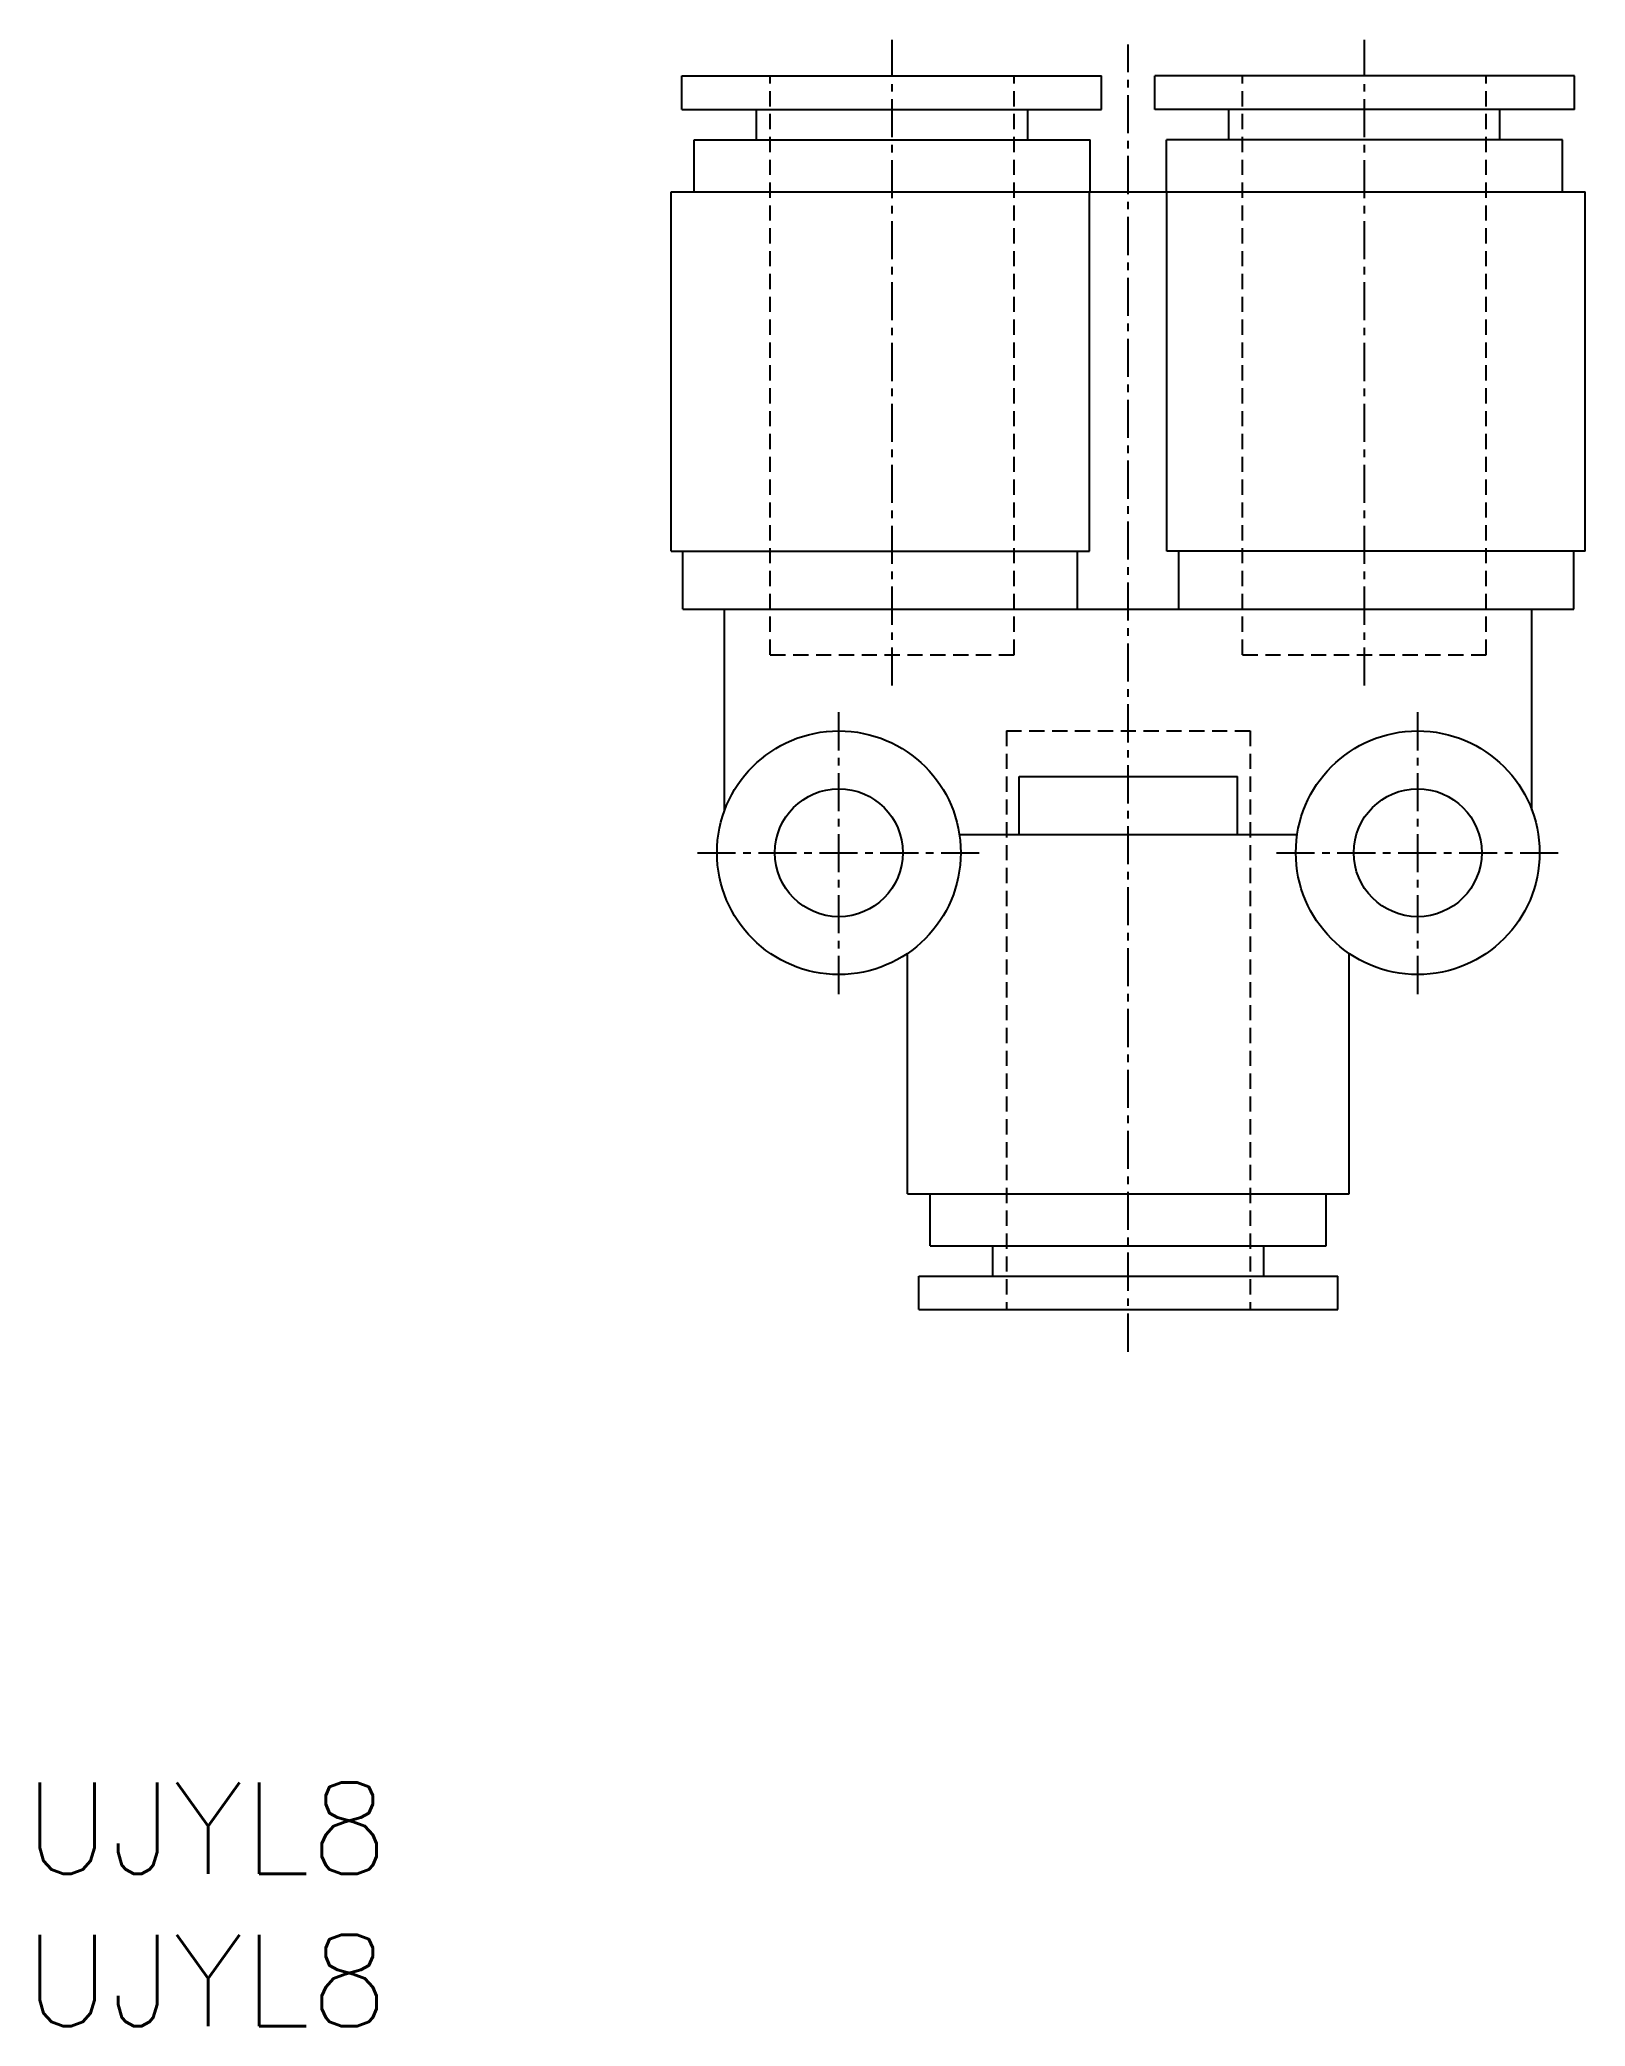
# Model space of a CAD drawing. Extents: x 0.5 to 51.2, y 0 to 65.2.
import ezdxf

# ---------------------------------------------------------------- set-up
doc = ezdxf.new("R2010")
doc.units = 0
doc.linetypes.add('CENTER', pattern=[2, 1.25, -0.25, 0.25, -0.25])
doc.linetypes.add('DASHED', pattern=[0.75, 0.5, -0.25])
doc.layers.get('0').update_dxf_attribs({"linetype": 'CONTINUOUS'})
doc.layers.add('CENTER', color=1, linetype='CENTER')
doc.styles.get("Standard").update_dxf_attribs({"font": 'txt.shx'})

# ---------------------------------------------------------------- blocks, each defined once
blk = doc.blocks.new('*U7')
at = {"color": 7, "linetype": 'CONTINUOUS'}
blk.add_text('UJYL8', height=3, dxfattribs=at).set_placement((0, 5))
blk = doc.blocks.new('*U8')
at = {"color": 7, "linetype": 'CONTINUOUS'}
blk.add_text('UJYL8', height=3, dxfattribs=at).set_placement((0, 0))

msp = doc.modelspace()

# ---------------------------------------------------------------- linework, layer by layer
at = {"color": 7, "linetype": 'CONTINUOUS'}
for p, q in [((21.595, 64.024), (35.37, 64.024)), ((21.595, 62.924), (21.595, 64.024)), ((35.37, 62.924), (35.37, 64.024)), ((37.12, 62.924), (37.12, 64.024)), ((50.895, 64.024), (37.12, 64.024)), ((50.895, 62.924), (50.895, 64.024)), ((21.595, 62.924), (35.37, 62.924)), ((24.045, 61.924), (24.045, 62.924)), ((32.945, 61.924), (32.945, 62.924)), ((50.895, 62.924), (37.12, 62.924)), ((39.545, 61.924), (39.545, 62.924)), ((48.445, 61.924), (48.445, 62.924)), ((21.995, 61.924), (34.995, 61.924)), ((21.995, 60.224), (21.995, 61.924)), ((34.995, 60.224), (34.995, 61.924)), ((37.495, 60.224), (37.495, 61.924)), ((50.495, 61.924), (37.495, 61.924)), ((50.495, 60.224), (50.495, 61.924)), ((21.245, 60.224), (51.245, 60.224)), ((21.245, 48.424), (21.245, 60.224)), ((34.975, 48.424), (34.975, 60.224)), ((37.514, 48.424), (37.514, 60.224)), ((51.245, 48.424), (51.245, 60.224)), ((21.245, 48.424), (34.975, 48.424)), ((21.62, 46.524), (21.62, 48.424)), ((34.581, 46.524), (34.581, 48.424)), ((51.245, 48.424), (37.514, 48.424)), ((37.908, 46.524), (37.908, 48.424)), ((50.87, 46.524), (50.87, 48.424)), ((21.62, 46.524), (50.87, 46.524)), ((22.995, 39.916), (22.995, 46.524)), ((49.495, 39.916), (49.495, 46.524)), ((32.661, 39.124), (32.661, 41.024)), ((32.661, 41.024), (39.828, 41.024)), ((39.828, 39.124), (39.828, 41.024)), ((30.699, 39.124), (41.79, 39.124)), ((28.995, 27.324), (28.995, 35.217)), ((43.495, 27.324), (43.495, 35.217)), ((28.995, 27.324), (43.495, 27.324)), ((29.745, 25.624), (29.745, 27.324)), ((42.745, 25.624), (42.745, 27.324)), ((29.745, 25.624), (42.745, 25.624)), ((31.795, 24.624), (31.795, 25.624)), ((40.695, 24.624), (40.695, 25.624)), ((29.37, 23.524), (29.37, 24.624)), ((29.37, 24.624), (43.12, 24.624)), ((43.12, 23.524), (43.12, 24.624)), ((29.37, 23.524), (43.12, 23.524))]:
    msp.add_line(p, q, dxfattribs=at)
at = {"color": 3, "linetype": 'DASHED'}
for p, q in [((24.495, 45.024), (24.495, 64.024)), ((32.495, 45.024), (32.495, 64.024)), ((39.995, 45.024), (39.995, 64.024)), ((47.995, 45.024), (47.995, 64.024)), ((24.495, 45.024), (32.495, 45.024)), ((39.995, 45.024), (47.995, 45.024)), ((32.245, 42.524), (40.245, 42.524)), ((32.245, 42.524), (32.245, 23.524)), ((40.245, 42.524), (40.245, 23.524))]:
    msp.add_line(p, q, dxfattribs=at)
at = {"color": 7, "linetype": 'CONTINUOUS'}
for centre, radius in [((26.745, 38.524), 4), ((45.745, 38.524), 4), ((26.745, 38.524), 2.1), ((45.745, 38.524), 2.1)]:
    msp.add_circle(centre, radius, dxfattribs=at)
at = {"layer": 'CENTER', "color": 1, "linetype": 'CENTER'}
for p, q in [((28.495, 44.008), (28.495, 65.212)), ((43.995, 44.008), (43.995, 65.212)), ((36.245, 22.145), (36.245, 65.053)), ((26.745, 33.884), (26.745, 43.164)), ((45.745, 33.884), (45.745, 43.164)), ((22.105, 38.524), (31.385, 38.524)), ((41.105, 38.524), (50.385, 38.524))]:
    msp.add_line(p, q, dxfattribs=at)

# ---------------------------------------------------------------- block references
at = {"color": 7, "linetype": 'CONTINUOUS'}
for name in ['*U7', '*U8']:
    msp.add_blockref(name, (0, 0), dxfattribs=at)

doc.saveas('drawing.dxf')
